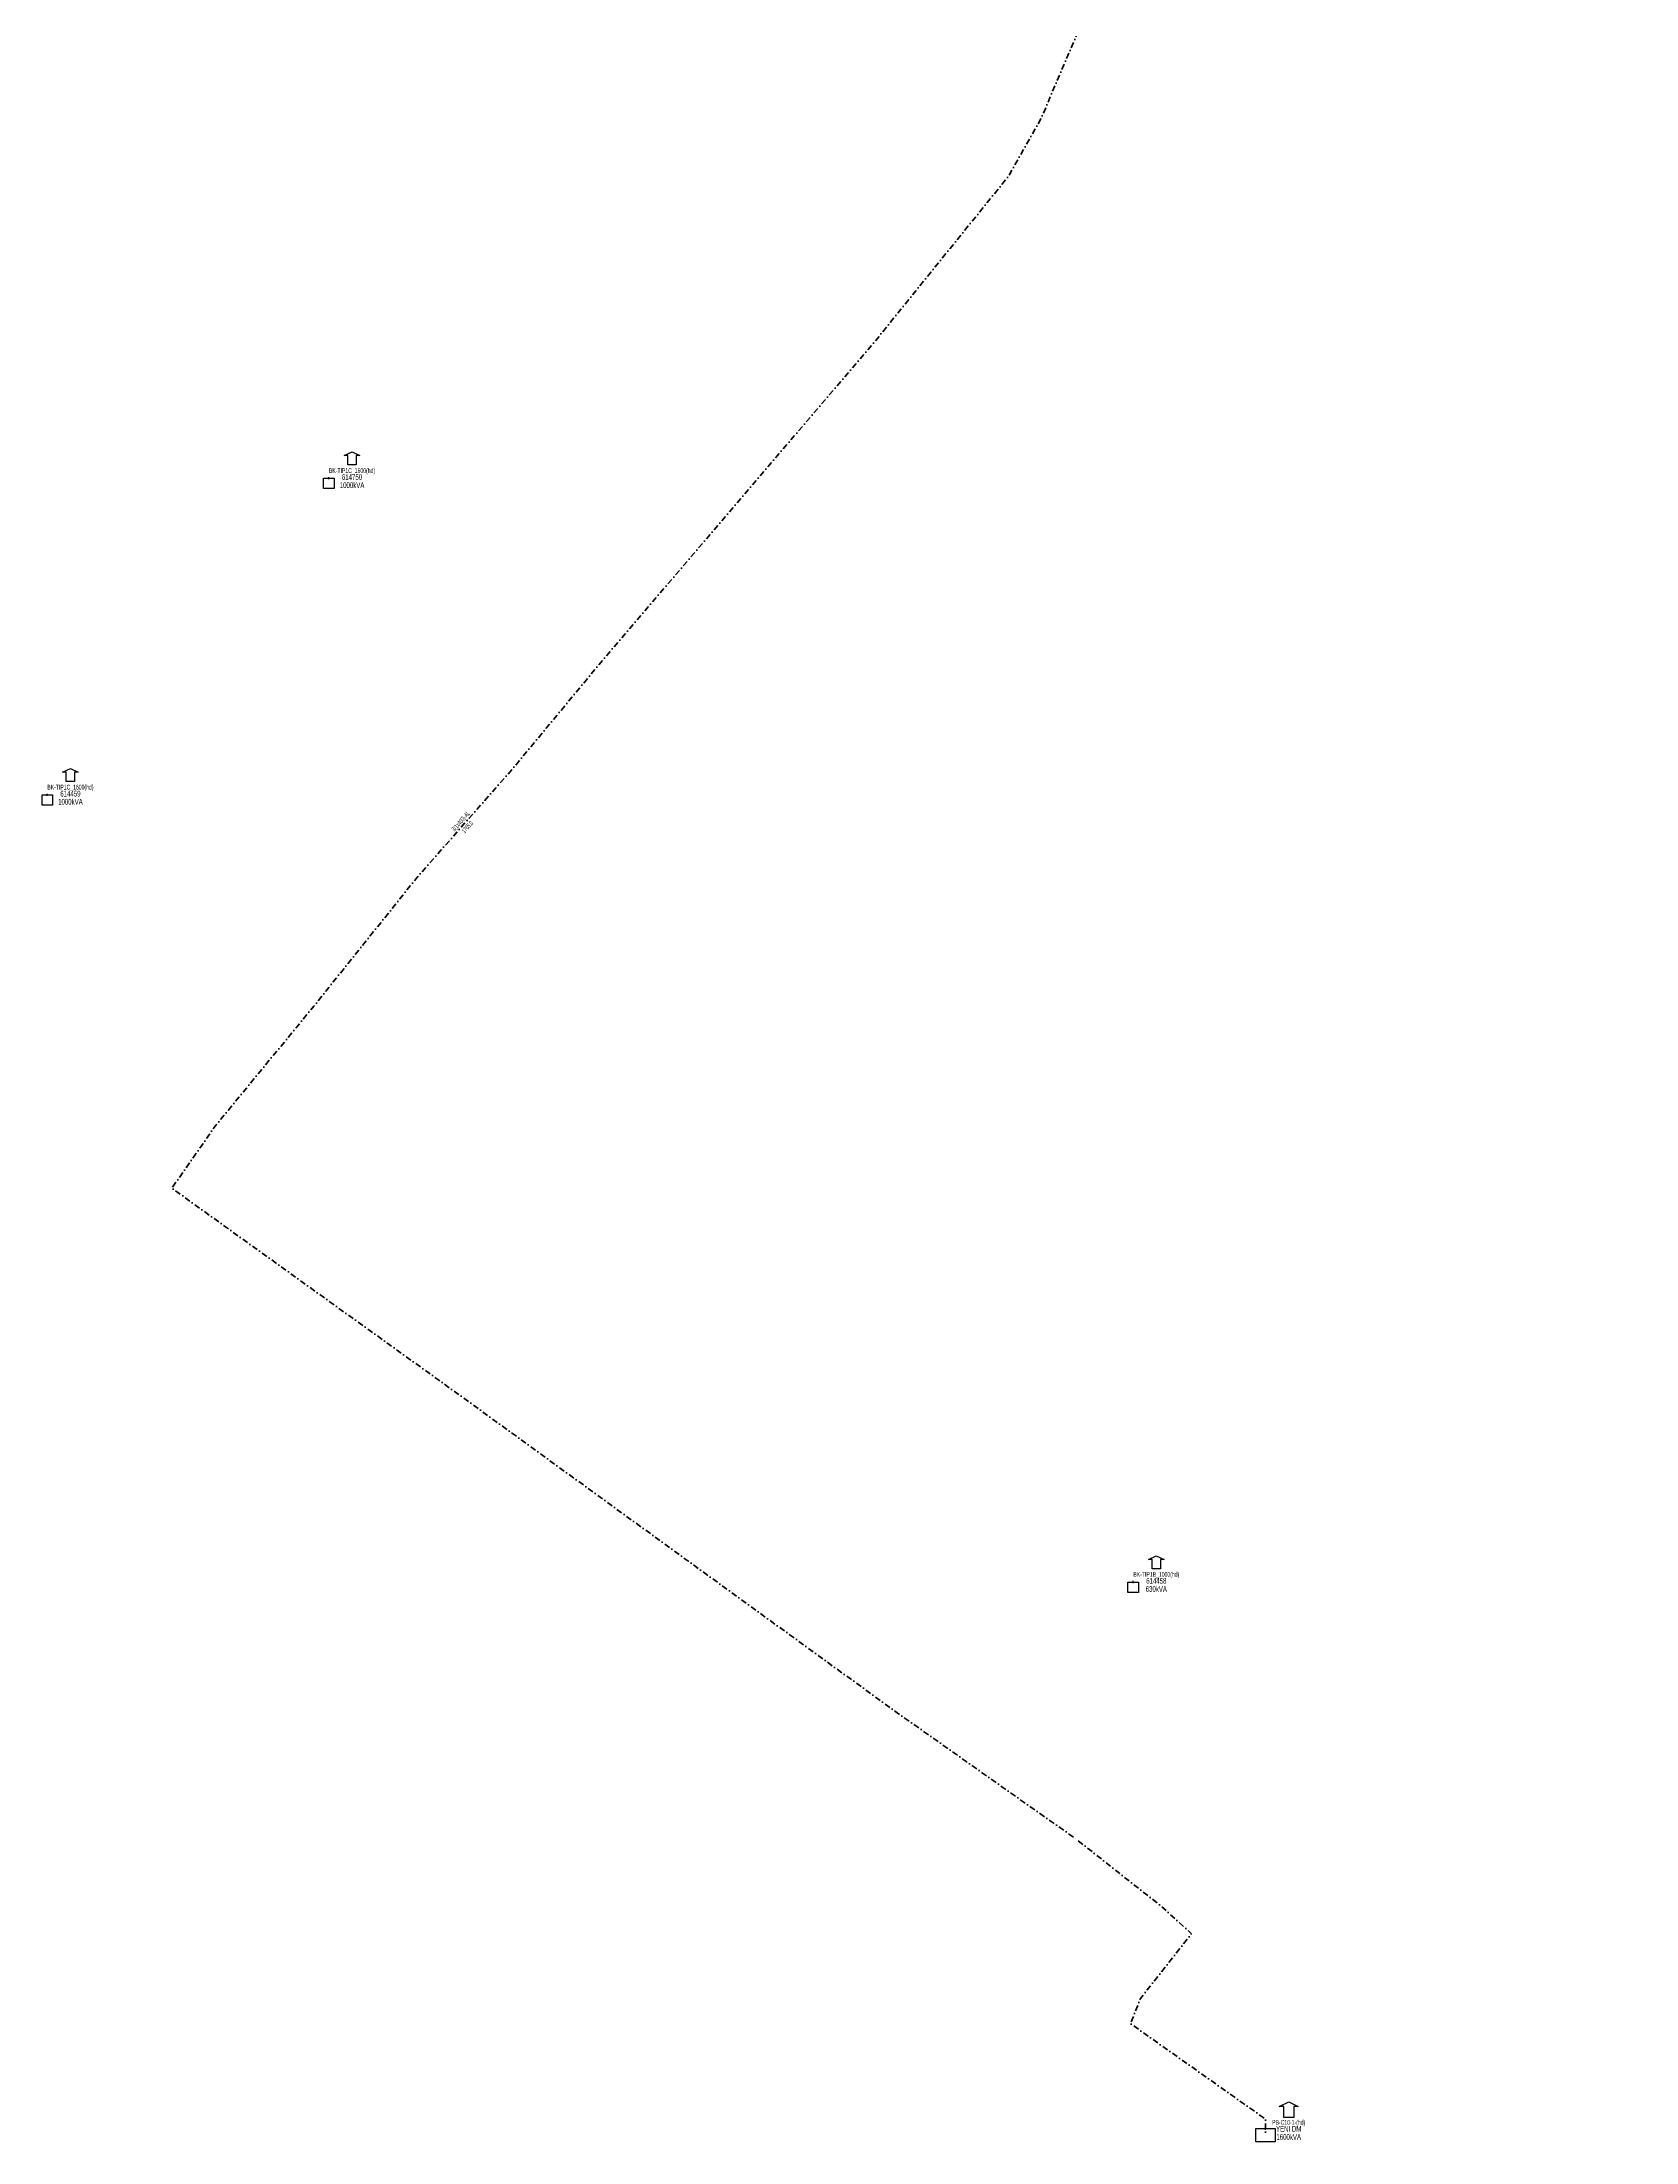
# Model space of a CAD drawing. Header units: millimetres. Extents: x 415613 to 418320, y 4041404 to 4044577.
# Drawn here: x 416224 to 416911, y 4042695 to 4043600 of the extents above; entities that cross this region are included whole.
import ezdxf
from ezdxf.enums import TextEntityAlignment as Align

# ---------------------------------------------------------------- set-up
doc = ezdxf.new("R2010")
doc.units = ezdxf.units.MM
doc.linetypes.add('DASHDOT', pattern=[5, 2.5, -1.25, 0, -1.25])
doc.layers.add('HAT_ABH_YERALTI_YENI', color=6, linetype='DASHDOT', lineweight=80)
doc.layers.add('TRAFO_MEVCUT', color=5, linetype='Continuous', lineweight=30)
doc.styles.get("Standard").update_dxf_attribs({"font": 'Arial'})

# ---------------------------------------------------------------- blocks, each defined once
blk = doc.blocks.new('MEV_BINA_KARE')
at = {"layer": 'TRAFO_MEVCUT', "linetype": 'Continuous'}
for p, q in [((-2.25, -2.25), (-2.25, 2.25)), ((-2.25, 2.25), (2.25, 2.25)), ((0, 1.8), (0, 2.7)), ((2.25, 2.25), (2.25, -2.25)), ((2.25, -2.25), (-2.25, -2.25))]:
    blk.add_line(p, q, dxfattribs=at)
blk = doc.blocks.new('MEV_BETKOSK')
at = {"layer": 'TRAFO_MEVCUT', "linetype": 'Continuous'}
for p, q in [((-3.4, 2), (0, 3.6)), ((-1.8, 2), (-3.4, 2)), ((-1.8, -2), (-1.8, 2)), ((0, 3.6), (3.4, 2)), ((3.4, 2), (1.8, 2)), ((1.8, 2), (1.8, -2)), ((1.8, -2), (-1.8, -2))]:
    blk.add_line(p, q, dxfattribs=at)

msp = doc.modelspace()

# ---------------------------------------------------------------- linework, layer by layer
at = {"layer": 'HAT_ABH_YERALTI_YENI', "flags": 128}
msp.add_lwpolyline([(416908.885, 4043686.232), (416910.609172, 4043690.524033), (416904.696011, 4043696.494806), (416899.436492, 4043700.752512), (416903.527229, 4043705.59461), (416903.026323, 4043715.028351), (416889.219952, 4043729.282328), (416850.583355, 4043754.135645), (416780.926825, 4043794.53711), (416745.711086, 4043814.345964), (416735.806659, 4043815.446456), (416724.251494, 4043811.961565), (416720.216358, 4043802.790799), (416697.588134, 4043714.835083), (416672.574884, 4043610.177459), (416654.100642, 4043566.745865), (416640.132861, 4043542.055342), (416581.646147, 4043469.714574), (416466.714618, 4043335.218668), (416425.939983, 4043286.1198), (416384.988965, 4043239.53301), (416340.707553, 4043184.28332), (416298.678099, 4043133.213184), (416279.501483, 4043105.866877), (416402.937691, 4043017.095785), (416592.089998, 4042879.763295), (416669.146018, 4042825.383388), (416705.722699, 4042796.556003), (416719.05149, 4042784.4671), (416697.043487, 4042756.569632), (416692.703881, 4042745.720616), (416750.978593, 4042704.494357), (416750.916, 4042697.63)], dxfattribs=at)

# ---------------------------------------------------------------- block references
at = {"layer": 'TRAFO_MEVCUT'}
for name, p in [('MEV_BETKOSK', (416357.196, 4043419.647)), ('MEV_BINA_KARE', (416347.196, 4043409.647)), ('MEV_BETKOSK', (416235.808, 4043283.188)), ('MEV_BINA_KARE', (416225.808, 4043273.188)), ('MEV_BETKOSK', (416703.855, 4042943.844)), ('MEV_BINA_KARE', (416693.855, 4042933.844))]:
    msp.add_blockref(name, p, dxfattribs=at)
for name, p, xscale, yscale in [('MEV_BETKOSK', (416760.916, 4042707.63), 1.199999999999999, 1.199999999999999), ('MEV_BINA_KARE', (416750.916, 4042697.63), 1.85, 1.3)]:
    msp.add_blockref(name, p, dxfattribs=dict(at, xscale=xscale, yscale=yscale))

# ---------------------------------------------------------------- texts
at = {"layer": 'HAT_ABH_YERALTI_YENI', "lineweight": 30, "width": 0.53}
msp.add_text('3(1x400)-AL', height=2.05, rotation=408.683676, dxfattribs=at).set_placement((416404.82606, 4043263.387588), align=Align.CENTER)
msp.add_text('1765.0', height=2.05, rotation=408.683676, dxfattribs=at).set_placement((416406.102889, 4043262.265222), align=Align.TOP_CENTER)
at = {"layer": 'TRAFO_MEVCUT', "width": 0.6}
for s, height, p in [('BK-TIP1C_1600(hd)', 2.1, (416357.196, 4043414.147)), ('614750', 2.5, (416357.196, 4043411.147)), ('1000kVA', 2.5, (416357.196, 4043407.647)), ('BK-TIP1C_1600(hd)', 2.1, (416235.808, 4043277.688)), ('614459', 2.5, (416235.808, 4043274.688)), ('1000kVA', 2.5, (416235.808, 4043271.188)), ('BK-TIP1B_1000(hd)', 2.1, (416703.855, 4042938.344)), ('630kVA', 2.5, (416703.855, 4042931.844)), ('614458', 2.5, (416703.855, 4042935.344)), ('PB-C10-1-(hd)', 2.1, (416760.916, 4042702.13)), ('YENI DM', 2.5, (416760.916, 4042699.13)), ('1600kVA', 2.5, (416760.916, 4042695.63))]:
    msp.add_text(s, height=height, dxfattribs=at).set_placement(p, align=Align.CENTER)

doc.saveas('drawing.dxf')
